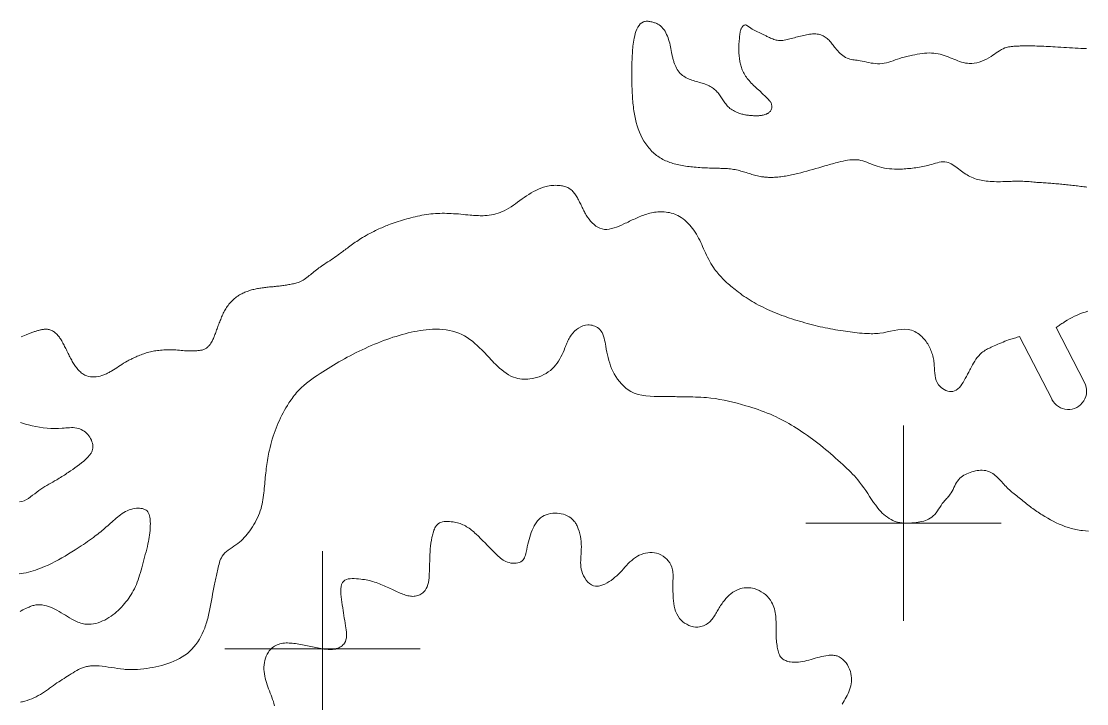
# Model space of a CAD drawing. Header units: millimetres. Extents: x -0.1 to 63, y 0 to 35.
# Drawn here: x 32.81 to 43.72, y 23.33 to 30.31 of the extents above; entities that cross this region are included whole.
import ezdxf

# ---------------------------------------------------------------- set-up
doc = ezdxf.new("R2010")
doc.units = ezdxf.units.MM
doc.header["$MEASUREMENT"] = 0
doc.header["$PDMODE"] = 2
for name, color, linetype, lineweight in [('layout2', 7, 'CONTINUOUS', 0), ('layout3', 7, 'CONTINUOUS', 0), ('layout4', 7, 'CONTINUOUS', 0)]:
    doc.layers.add(name, color=color, linetype=linetype, lineweight=lineweight)

msp = doc.modelspace()

# ---------------------------------------------------------------- linework, layer by layer
at = {"layer": 'layout2', "color": 3, "linetype": 'CONTINUOUS'}
msp.add_lwpolyline([(35.896, 23.889), (35.911, 23.887), (35.926, 23.885), (35.94, 23.884), (35.955, 23.882), (35.97, 23.882), (35.985, 23.882), (35.999, 23.882), (36.014, 23.884), (36.029, 23.887), (36.041, 23.891), (36.053, 23.895), (36.065, 23.9), (36.076, 23.906), (36.087, 23.913), (36.097, 23.92), (36.106, 23.929), (36.114, 23.937), (36.122, 23.947), (36.131, 23.963), (36.137, 23.981), (36.141, 24), (36.142, 24.02), (36.142, 24.04), (36.141, 24.061), (36.139, 24.082), (36.136, 24.103), (36.133, 24.123), (36.128, 24.151), (36.124, 24.178), (36.12, 24.204), (36.116, 24.23), (36.112, 24.257), (36.108, 24.283), (36.104, 24.31), (36.1, 24.338), (36.095, 24.368), (36.091, 24.395), (36.088, 24.422), (36.085, 24.449), (36.084, 24.476), (36.084, 24.502), (36.087, 24.526), (36.092, 24.548), (36.101, 24.567), (36.114, 24.582), (36.127, 24.592), (36.143, 24.599), (36.161, 24.604), (36.18, 24.607), (36.201, 24.608), (36.222, 24.608), (36.244, 24.607), (36.266, 24.605), (36.288, 24.603), (36.307, 24.6), (36.326, 24.598), (36.344, 24.594), (36.362, 24.591), (36.379, 24.587), (36.397, 24.583), (36.413, 24.578), (36.43, 24.573), (36.447, 24.567), (36.463, 24.562), (36.479, 24.555), (36.495, 24.549), (36.511, 24.542), (36.527, 24.535), (36.543, 24.528), (36.559, 24.521), (36.575, 24.513), (36.591, 24.506), (36.605, 24.499), (36.62, 24.492), (36.634, 24.485), (36.648, 24.479), (36.662, 24.472), (36.677, 24.466), (36.691, 24.46), (36.706, 24.454), (36.72, 24.448), (36.733, 24.444), (36.745, 24.44), (36.758, 24.436), (36.77, 24.433), (36.783, 24.43), (36.796, 24.428), (36.809, 24.427), (36.822, 24.426), (36.835, 24.427), (36.847, 24.428), (36.859, 24.431), (36.871, 24.434), (36.883, 24.438), (36.894, 24.443), (36.905, 24.449), (36.915, 24.456), (36.925, 24.463), (36.934, 24.471), (36.948, 24.487), (36.959, 24.506), (36.969, 24.525), (36.976, 24.547), (36.981, 24.569), (36.985, 24.592), (36.987, 24.615), (36.989, 24.639), (36.99, 24.662), (36.991, 24.677), (36.991, 24.692), (36.992, 24.707), (36.992, 24.722), (36.993, 24.736), (36.993, 24.751), (36.993, 24.765), (36.994, 24.78), (36.994, 24.794), (36.995, 24.823), (36.996, 24.852), (36.998, 24.882), (37, 24.911), (37.003, 24.941), (37.006, 24.97), (37.011, 25), (37.017, 25.03), (37.025, 25.061), (37.028, 25.075), (37.033, 25.088), (37.037, 25.102), (37.042, 25.115), (37.048, 25.127), (37.055, 25.139), (37.062, 25.15), (37.071, 25.159), (37.08, 25.168), (37.093, 25.177), (37.108, 25.183), (37.124, 25.188), (37.141, 25.191), (37.159, 25.193), (37.177, 25.193), (37.196, 25.192), (37.215, 25.19), (37.233, 25.188), (37.248, 25.185), (37.263, 25.182), (37.278, 25.178), (37.292, 25.174), (37.306, 25.17), (37.32, 25.165), (37.333, 25.159), (37.346, 25.153), (37.359, 25.147), (37.372, 25.139), (37.385, 25.131), (37.397, 25.123), (37.41, 25.114), (37.422, 25.104), (37.433, 25.095), (37.445, 25.085), (37.457, 25.074), (37.468, 25.064), (37.492, 25.042), (37.515, 25.019), (37.538, 24.996), (37.561, 24.973), (37.583, 24.95), (37.606, 24.927), (37.628, 24.904), (37.651, 24.881), (37.674, 24.858), (37.685, 24.847), (37.696, 24.836), (37.708, 24.826), (37.72, 24.816), (37.733, 24.806), (37.746, 24.798), (37.76, 24.789), (37.774, 24.782), (37.789, 24.776), (37.807, 24.771), (37.825, 24.767), (37.843, 24.765), (37.862, 24.765), (37.88, 24.766), (37.897, 24.769), (37.913, 24.774), (37.928, 24.781), (37.941, 24.79), (37.95, 24.799), (37.957, 24.81), (37.964, 24.822), (37.969, 24.835), (37.974, 24.849), (37.978, 24.863), (37.981, 24.878), (37.985, 24.892), (37.988, 24.907), (37.993, 24.933), (37.999, 24.959), (38.005, 24.984), (38.011, 25.008), (38.018, 25.032), (38.026, 25.056), (38.034, 25.079), (38.043, 25.102), (38.053, 25.125), (38.058, 25.136), (38.064, 25.147), (38.069, 25.158), (38.076, 25.169), (38.082, 25.179), (38.089, 25.189), (38.096, 25.198), (38.104, 25.207), (38.113, 25.216), (38.129, 25.23), (38.147, 25.242), (38.166, 25.253), (38.187, 25.261), (38.208, 25.268), (38.23, 25.273), (38.253, 25.276), (38.276, 25.277), (38.299, 25.277), (38.32, 25.275), (38.341, 25.271), (38.362, 25.266), (38.382, 25.259), (38.402, 25.25), (38.42, 25.24), (38.437, 25.229), (38.453, 25.216), (38.467, 25.201), (38.474, 25.193), (38.481, 25.185), (38.486, 25.176), (38.492, 25.167), (38.497, 25.157), (38.502, 25.148), (38.506, 25.138), (38.511, 25.128), (38.515, 25.118), (38.523, 25.092), (38.53, 25.066), (38.536, 25.04), (38.54, 25.014), (38.543, 24.987), (38.545, 24.96), (38.546, 24.933), (38.545, 24.906), (38.544, 24.879), (38.543, 24.857), (38.541, 24.836), (38.54, 24.814), (38.539, 24.793), (38.538, 24.771), (38.539, 24.749), (38.541, 24.727), (38.544, 24.705), (38.55, 24.683), (38.558, 24.66), (38.568, 24.636), (38.581, 24.614), (38.595, 24.592), (38.612, 24.573), (38.63, 24.557), (38.649, 24.544), (38.669, 24.535), (38.691, 24.53), (38.702, 24.529), (38.712, 24.53), (38.723, 24.531), (38.734, 24.533), (38.744, 24.536), (38.755, 24.539), (38.766, 24.543), (38.776, 24.548), (38.787, 24.552), (38.809, 24.564), (38.831, 24.577), (38.851, 24.59), (38.871, 24.605), (38.889, 24.621), (38.908, 24.637), (38.925, 24.654), (38.943, 24.671), (38.96, 24.689), (38.976, 24.707), (38.992, 24.725), (39.009, 24.743), (39.026, 24.761), (39.043, 24.778), (39.061, 24.794), (39.079, 24.81), (39.099, 24.824), (39.119, 24.837), (39.139, 24.847), (39.16, 24.856), (39.181, 24.864), (39.203, 24.869), (39.225, 24.873), (39.248, 24.875), (39.27, 24.875), (39.293, 24.872), (39.315, 24.867), (39.338, 24.86), (39.36, 24.85), (39.382, 24.837), (39.402, 24.822), (39.42, 24.806), (39.436, 24.788), (39.451, 24.768), (39.462, 24.748), (39.472, 24.726), (39.476, 24.711), (39.479, 24.697), (39.481, 24.682), (39.483, 24.667), (39.484, 24.652), (39.484, 24.636), (39.484, 24.621), (39.484, 24.606), (39.483, 24.59), (39.483, 24.573), (39.483, 24.556), (39.483, 24.539), (39.483, 24.522), (39.483, 24.505), (39.483, 24.488), (39.483, 24.471), (39.484, 24.454), (39.485, 24.437), (39.486, 24.409), (39.489, 24.381), (39.492, 24.353), (39.497, 24.326), (39.503, 24.299), (39.511, 24.273), (39.522, 24.248), (39.535, 24.224), (39.55, 24.201), (39.566, 24.184), (39.584, 24.167), (39.603, 24.153), (39.624, 24.14), (39.646, 24.129), (39.668, 24.121), (39.692, 24.115), (39.715, 24.112), (39.739, 24.112), (39.754, 24.114), (39.768, 24.116), (39.782, 24.12), (39.796, 24.125), (39.809, 24.131), (39.822, 24.138), (39.835, 24.145), (39.847, 24.154), (39.858, 24.163), (39.867, 24.172), (39.876, 24.182), (39.885, 24.193), (39.893, 24.204), (39.9, 24.215), (39.908, 24.226), (39.915, 24.238), (39.922, 24.249), (39.928, 24.261), (39.935, 24.273), (39.942, 24.285), (39.949, 24.296), (39.956, 24.308), (39.964, 24.32), (39.971, 24.331), (39.979, 24.343), (39.987, 24.354), (39.995, 24.365), (40.01, 24.384), (40.025, 24.403), (40.042, 24.421), (40.059, 24.438), (40.077, 24.453), (40.097, 24.468), (40.117, 24.48), (40.138, 24.491), (40.16, 24.5), (40.176, 24.506), (40.193, 24.51), (40.211, 24.512), (40.228, 24.514), (40.246, 24.514), (40.264, 24.514), (40.281, 24.512), (40.299, 24.509), (40.316, 24.505), (40.341, 24.497), (40.364, 24.487), (40.387, 24.474), (40.409, 24.46), (40.429, 24.444), (40.448, 24.427), (40.465, 24.408), (40.48, 24.388), (40.493, 24.366), (40.502, 24.349), (40.51, 24.332), (40.516, 24.315), (40.521, 24.297), (40.526, 24.278), (40.53, 24.26), (40.532, 24.241), (40.535, 24.222), (40.536, 24.203), (40.537, 24.187), (40.538, 24.17), (40.538, 24.154), (40.538, 24.138), (40.538, 24.122), (40.538, 24.105), (40.538, 24.089), (40.538, 24.073), (40.538, 24.057), (40.539, 24.041), (40.539, 24.024), (40.54, 24.008), (40.541, 23.991), (40.543, 23.975), (40.544, 23.958), (40.546, 23.941), (40.549, 23.924), (40.551, 23.907), (40.554, 23.893), (40.556, 23.88), (40.559, 23.867), (40.563, 23.854), (40.567, 23.841), (40.572, 23.829), (40.578, 23.817), (40.585, 23.807), (40.593, 23.797), (40.6, 23.79), (40.609, 23.783), (40.618, 23.777), (40.628, 23.772), (40.638, 23.768), (40.649, 23.764), (40.66, 23.76), (40.671, 23.757), (40.682, 23.755), (40.704, 23.752), (40.726, 23.751), (40.747, 23.751), (40.769, 23.752), (40.79, 23.755), (40.812, 23.758), (40.833, 23.763), (40.854, 23.768), (40.875, 23.774), (40.897, 23.78), (40.918, 23.786), (40.94, 23.793), (40.961, 23.799), (40.983, 23.805), (41.004, 23.81), (41.026, 23.815), (41.048, 23.819), (41.071, 23.822), (41.081, 23.823), (41.092, 23.823), (41.102, 23.824), (41.113, 23.824), (41.123, 23.823), (41.133, 23.822), (41.144, 23.821), (41.154, 23.819), (41.163, 23.816), (41.185, 23.807), (41.205, 23.795), (41.223, 23.781), (41.24, 23.764), (41.256, 23.745), (41.269, 23.724), (41.281, 23.702), (41.291, 23.68), (41.299, 23.656), (41.304, 23.635), (41.308, 23.614), (41.31, 23.593), (41.31, 23.572), (41.309, 23.551), (41.306, 23.53), (41.302, 23.509), (41.297, 23.489), (41.291, 23.469), (41.283, 23.45), (41.275, 23.431), (41.265, 23.413), (41.256, 23.394), (41.246, 23.376), (41.236, 23.358), (41.226, 23.34), (41.216, 23.322)], dxfattribs=at)
at = {"layer": 'layout2', "color": 6, "linetype": 'CONTINUOUS'}
msp.add_lwpolyline([(35.405, 23.305), (35.4, 23.328), (35.394, 23.35), (35.387, 23.372), (35.379, 23.394), (35.371, 23.415), (35.363, 23.437), (35.354, 23.458), (35.346, 23.479), (35.338, 23.5), (35.33, 23.522), (35.323, 23.544), (35.316, 23.565), (35.311, 23.588), (35.306, 23.61), (35.302, 23.633), (35.299, 23.656), (35.298, 23.679), (35.298, 23.702), (35.299, 23.726), (35.302, 23.749), (35.306, 23.771), (35.313, 23.794), (35.321, 23.815), (35.331, 23.836), (35.343, 23.855), (35.352, 23.867), (35.361, 23.878), (35.372, 23.889), (35.383, 23.899), (35.395, 23.908), (35.407, 23.916), (35.42, 23.923), (35.433, 23.93), (35.447, 23.935), (35.462, 23.94), (35.477, 23.944), (35.492, 23.946), (35.508, 23.948), (35.524, 23.949), (35.539, 23.949), (35.555, 23.948), (35.571, 23.947), (35.587, 23.946), (35.604, 23.944), (35.622, 23.942), (35.639, 23.939), (35.656, 23.936), (35.674, 23.933), (35.691, 23.93), (35.708, 23.927), (35.725, 23.923), (35.742, 23.92), (35.759, 23.916), (35.777, 23.913), (35.794, 23.909), (35.811, 23.906), (35.828, 23.903), (35.845, 23.899), (35.862, 23.896), (35.879, 23.893), (35.896, 23.889)], dxfattribs=at)
msp.add_point((35.896, 23.889), dxfattribs=at)
at = {"layer": 'layout3', "color": 3, "linetype": 'CONTINUOUS'}
for p, q in [((43.696, 26.613), (43.405, 27.177)), ((43.363, 26.441), (43.031, 27.084))]:
    msp.add_line(p, q, dxfattribs=at)
for points in [[(32.863, 27.103), (32.872, 27.106), (32.881, 27.109), (32.889, 27.113), (32.898, 27.116), (32.907, 27.119), (32.915, 27.123), (32.924, 27.126), (32.933, 27.129), (32.942, 27.132), (32.95, 27.135), (32.958, 27.138), (32.967, 27.141), (32.975, 27.143), (32.984, 27.146), (32.992, 27.148), (33.001, 27.151), (33.01, 27.153), (33.018, 27.155), (33.026, 27.156), (33.034, 27.157), (33.042, 27.158), (33.05, 27.159), (33.058, 27.159), (33.066, 27.16), (33.074, 27.159), (33.082, 27.159), (33.09, 27.157), (33.099, 27.156), (33.108, 27.153), (33.117, 27.15), (33.126, 27.146), (33.135, 27.142), (33.143, 27.137), (33.151, 27.132), (33.159, 27.127), (33.166, 27.121), (33.175, 27.113), (33.182, 27.105), (33.19, 27.097), (33.197, 27.088), (33.204, 27.079), (33.21, 27.07), (33.216, 27.06), (33.222, 27.051), (33.228, 27.041), (33.234, 27.03), (33.24, 27.018), (33.246, 27.007), (33.253, 26.995), (33.258, 26.984), (33.264, 26.972), (33.27, 26.961), (33.276, 26.949), (33.282, 26.937), (33.288, 26.925), (33.294, 26.913), (33.3, 26.901), (33.306, 26.889), (33.312, 26.877), (33.318, 26.865), (33.324, 26.853), (33.331, 26.842), (33.337, 26.83), (33.343, 26.819), (33.35, 26.808), (33.356, 26.798), (33.363, 26.787), (33.37, 26.777), (33.378, 26.767), (33.386, 26.757), (33.394, 26.747), (33.402, 26.738), (33.41, 26.73), (33.419, 26.723), (33.427, 26.715), (33.436, 26.708), (33.446, 26.702), (33.455, 26.696), (33.465, 26.691), (33.475, 26.686), (33.486, 26.682), (33.504, 26.677), (33.523, 26.673), (33.542, 26.672), (33.562, 26.672), (33.582, 26.673), (33.601, 26.676), (33.621, 26.681), (33.64, 26.686), (33.659, 26.693), (33.668, 26.696), (33.677, 26.7), (33.687, 26.704), (33.696, 26.709), (33.705, 26.713), (33.714, 26.718), (33.722, 26.723), (33.731, 26.727), (33.74, 26.733), (33.758, 26.743), (33.775, 26.754), (33.793, 26.765), (33.81, 26.777), (33.827, 26.788), (33.845, 26.8), (33.862, 26.811), (33.88, 26.822), (33.898, 26.832), (33.906, 26.837), (33.915, 26.842), (33.923, 26.846), (33.932, 26.851), (33.941, 26.855), (33.95, 26.86), (33.959, 26.864), (33.967, 26.868), (33.976, 26.872), (33.989, 26.878), (34.002, 26.884), (34.015, 26.889), (34.028, 26.894), (34.04, 26.899), (34.054, 26.904), (34.067, 26.908), (34.08, 26.913), (34.093, 26.917), (34.107, 26.921), (34.121, 26.924), (34.136, 26.928), (34.15, 26.931), (34.164, 26.934), (34.178, 26.937), (34.193, 26.939), (34.207, 26.941), (34.222, 26.943), (34.239, 26.945), (34.256, 26.947), (34.274, 26.948), (34.291, 26.949), (34.309, 26.95), (34.326, 26.95), (34.344, 26.95), (34.361, 26.95), (34.378, 26.949), (34.396, 26.948), (34.414, 26.947), (34.432, 26.945), (34.45, 26.943), (34.468, 26.942), (34.486, 26.94), (34.504, 26.939), (34.522, 26.938), (34.54, 26.937), (34.549, 26.937), (34.558, 26.937), (34.567, 26.938), (34.575, 26.938), (34.584, 26.938), (34.593, 26.939), (34.602, 26.939), (34.611, 26.94), (34.62, 26.941), (34.629, 26.942), (34.638, 26.943), (34.647, 26.944), (34.655, 26.945), (34.664, 26.947), (34.673, 26.949), (34.681, 26.952), (34.689, 26.955), (34.697, 26.959), (34.704, 26.963), (34.711, 26.967), (34.717, 26.972), (34.723, 26.978), (34.729, 26.983), (34.735, 26.989), (34.741, 26.996), (34.746, 27.002), (34.751, 27.009), (34.756, 27.018), (34.762, 27.027), (34.767, 27.036), (34.772, 27.045), (34.776, 27.055), (34.78, 27.064), (34.784, 27.074), (34.788, 27.084), (34.792, 27.093), (34.796, 27.105), (34.801, 27.117), (34.805, 27.128), (34.809, 27.14), (34.813, 27.152), (34.818, 27.164), (34.822, 27.175), (34.826, 27.187), (34.83, 27.199), (34.835, 27.211), (34.84, 27.224), (34.845, 27.236), (34.85, 27.249), (34.855, 27.261), (34.86, 27.274), (34.865, 27.286), (34.871, 27.298), (34.876, 27.31), (34.882, 27.323), (34.888, 27.335), (34.895, 27.347), (34.901, 27.359), (34.908, 27.37), (34.916, 27.382), (34.923, 27.393), (34.931, 27.404), (34.939, 27.415), (34.948, 27.425), (34.957, 27.435), (34.966, 27.445), (34.976, 27.455), (34.986, 27.464), (34.996, 27.473), (35.007, 27.482), (35.018, 27.49), (35.029, 27.498), (35.039, 27.505), (35.049, 27.511), (35.06, 27.517), (35.071, 27.523), (35.081, 27.528), (35.092, 27.533), (35.103, 27.538), (35.114, 27.543), (35.126, 27.547), (35.137, 27.551), (35.149, 27.555), (35.16, 27.558), (35.172, 27.562), (35.183, 27.565), (35.195, 27.568), (35.207, 27.57), (35.219, 27.573), (35.231, 27.575), (35.243, 27.577), (35.255, 27.579), (35.267, 27.581), (35.28, 27.583), (35.292, 27.585), (35.304, 27.586), (35.316, 27.588), (35.329, 27.589), (35.341, 27.59), (35.354, 27.592), (35.366, 27.593), (35.378, 27.594), (35.391, 27.595), (35.403, 27.597), (35.416, 27.598), (35.428, 27.599), (35.441, 27.6), (35.453, 27.602), (35.466, 27.603), (35.478, 27.605), (35.49, 27.606), (35.503, 27.608), (35.515, 27.61), (35.527, 27.612), (35.54, 27.614), (35.552, 27.616), (35.564, 27.618), (35.576, 27.62), (35.589, 27.623), (35.601, 27.625), (35.613, 27.628), (35.625, 27.631), (35.636, 27.635), (35.648, 27.638), (35.659, 27.643), (35.671, 27.648), (35.684, 27.654), (35.698, 27.662), (35.711, 27.67), (35.724, 27.679), (35.736, 27.689), (35.749, 27.698), (35.761, 27.708), (35.773, 27.718), (35.785, 27.728), (35.798, 27.738), (35.81, 27.748), (35.823, 27.758), (35.836, 27.768), (35.848, 27.777), (35.861, 27.787), (35.874, 27.796), (35.887, 27.805), (35.9, 27.814), (35.918, 27.826), (35.935, 27.838), (35.953, 27.85), (35.971, 27.861), (35.988, 27.873), (36.006, 27.885), (36.024, 27.897), (36.041, 27.909), (36.058, 27.921), (36.07, 27.93), (36.082, 27.938), (36.094, 27.947), (36.106, 27.956), (36.117, 27.964), (36.129, 27.973), (36.14, 27.982), (36.152, 27.991), (36.164, 28), (36.177, 28.01), (36.191, 28.02), (36.205, 28.03), (36.219, 28.04), (36.233, 28.05), (36.247, 28.059), (36.261, 28.069), (36.275, 28.078), (36.289, 28.087), (36.308, 28.099), (36.326, 28.11), (36.345, 28.12), (36.364, 28.131), (36.383, 28.141), (36.403, 28.151), (36.422, 28.161), (36.441, 28.17), (36.461, 28.18), (36.475, 28.186), (36.489, 28.193), (36.503, 28.199), (36.517, 28.205), (36.532, 28.211), (36.546, 28.217), (36.56, 28.223), (36.574, 28.228), (36.589, 28.234), (36.61, 28.241), (36.631, 28.249), (36.652, 28.256), (36.673, 28.263), (36.694, 28.269), (36.716, 28.276), (36.737, 28.282), (36.759, 28.288), (36.78, 28.294), (36.802, 28.3), (36.825, 28.306), (36.847, 28.311), (36.87, 28.317), (36.892, 28.321), (36.915, 28.326), (36.938, 28.33), (36.961, 28.334), (36.984, 28.337), (37.006, 28.34), (37.029, 28.342), (37.052, 28.343), (37.075, 28.345), (37.098, 28.345), (37.121, 28.346), (37.144, 28.346), (37.168, 28.345), (37.191, 28.345), (37.215, 28.344), (37.239, 28.342), (37.264, 28.341), (37.288, 28.339), (37.312, 28.337), (37.336, 28.334), (37.361, 28.332), (37.385, 28.33), (37.409, 28.328), (37.426, 28.326), (37.442, 28.325), (37.459, 28.323), (37.476, 28.322), (37.492, 28.322), (37.509, 28.321), (37.525, 28.321), (37.542, 28.321), (37.559, 28.322), (37.581, 28.323), (37.604, 28.326), (37.627, 28.33), (37.649, 28.334), (37.671, 28.34), (37.693, 28.347), (37.715, 28.354), (37.736, 28.363), (37.756, 28.372), (37.781, 28.384), (37.804, 28.398), (37.827, 28.413), (37.85, 28.428), (37.872, 28.444), (37.894, 28.46), (37.917, 28.476), (37.939, 28.493), (37.961, 28.509), (37.985, 28.525), (38.008, 28.54), (38.032, 28.554), (38.057, 28.568), (38.081, 28.581), (38.107, 28.592), (38.132, 28.603), (38.158, 28.612), (38.185, 28.619), (38.201, 28.623), (38.217, 28.626), (38.233, 28.629), (38.249, 28.631), (38.265, 28.632), (38.281, 28.633), (38.297, 28.632), (38.314, 28.632), (38.33, 28.63), (38.342, 28.628), (38.353, 28.626), (38.364, 28.624), (38.375, 28.621), (38.386, 28.618), (38.396, 28.614), (38.407, 28.609), (38.417, 28.604), (38.426, 28.598), (38.435, 28.592), (38.443, 28.585), (38.451, 28.578), (38.459, 28.57), (38.466, 28.561), (38.473, 28.553), (38.48, 28.544), (38.486, 28.535), (38.492, 28.525), (38.499, 28.515), (38.505, 28.504), (38.511, 28.494), (38.517, 28.483), (38.523, 28.472), (38.528, 28.461), (38.534, 28.45), (38.539, 28.44), (38.544, 28.429), (38.55, 28.417), (38.555, 28.406), (38.56, 28.395), (38.566, 28.384), (38.571, 28.372), (38.577, 28.361), (38.583, 28.35), (38.59, 28.339), (38.596, 28.328), (38.61, 28.307), (38.625, 28.286), (38.641, 28.266), (38.658, 28.248), (38.676, 28.231), (38.695, 28.216), (38.715, 28.203), (38.736, 28.193), (38.758, 28.186), (38.782, 28.182), (38.806, 28.182), (38.831, 28.184), (38.856, 28.189), (38.882, 28.196), (38.907, 28.205), (38.932, 28.215), (38.957, 28.226), (38.981, 28.237), (38.996, 28.244), (39.01, 28.25), (39.024, 28.257), (39.039, 28.264), (39.053, 28.271), (39.067, 28.278), (39.081, 28.284), (39.095, 28.291), (39.109, 28.297), (39.124, 28.304), (39.139, 28.31), (39.154, 28.316), (39.17, 28.322), (39.185, 28.328), (39.2, 28.333), (39.216, 28.338), (39.232, 28.343), (39.248, 28.347), (39.264, 28.351), (39.28, 28.354), (39.296, 28.357), (39.313, 28.359), (39.329, 28.361), (39.345, 28.362), (39.362, 28.362), (39.378, 28.362), (39.395, 28.361), (39.413, 28.359), (39.431, 28.356), (39.449, 28.353), (39.466, 28.348), (39.484, 28.343), (39.501, 28.337), (39.517, 28.33), (39.534, 28.322), (39.55, 28.314), (39.569, 28.302), (39.588, 28.289), (39.606, 28.275), (39.623, 28.259), (39.64, 28.243), (39.656, 28.226), (39.671, 28.209), (39.685, 28.191), (39.698, 28.172), (39.711, 28.152), (39.724, 28.132), (39.735, 28.112), (39.746, 28.091), (39.757, 28.07), (39.767, 28.049), (39.778, 28.027), (39.787, 28.006), (39.797, 27.984), (39.807, 27.962), (39.817, 27.94), (39.828, 27.917), (39.838, 27.896), (39.849, 27.874), (39.86, 27.852), (39.872, 27.831), (39.885, 27.811), (39.898, 27.79), (39.909, 27.775), (39.919, 27.761), (39.931, 27.747), (39.942, 27.732), (39.954, 27.719), (39.967, 27.705), (39.979, 27.692), (39.992, 27.679), (40.005, 27.666), (40.019, 27.652), (40.033, 27.639), (40.047, 27.626), (40.061, 27.614), (40.076, 27.601), (40.091, 27.589), (40.106, 27.577), (40.121, 27.565), (40.136, 27.553), (40.155, 27.538), (40.174, 27.524), (40.193, 27.51), (40.213, 27.496), (40.233, 27.483), (40.253, 27.47), (40.273, 27.457), (40.293, 27.444), (40.314, 27.432), (40.336, 27.419), (40.359, 27.407), (40.382, 27.395), (40.405, 27.384), (40.429, 27.372), (40.452, 27.362), (40.476, 27.351), (40.5, 27.341), (40.523, 27.331), (40.549, 27.321), (40.574, 27.311), (40.599, 27.301), (40.625, 27.292), (40.65, 27.283), (40.676, 27.274), (40.701, 27.265), (40.727, 27.257), (40.753, 27.249), (40.779, 27.241), (40.805, 27.234), (40.832, 27.226), (40.858, 27.219), (40.884, 27.212), (40.911, 27.205), (40.937, 27.199), (40.964, 27.192), (40.991, 27.186), (41.016, 27.181), (41.042, 27.175), (41.068, 27.17), (41.094, 27.165), (41.12, 27.16), (41.146, 27.155), (41.172, 27.151), (41.198, 27.147), (41.224, 27.143), (41.248, 27.139), (41.272, 27.136), (41.297, 27.132), (41.321, 27.129), (41.345, 27.126), (41.369, 27.124), (41.394, 27.121), (41.418, 27.119), (41.442, 27.117), (41.46, 27.116), (41.477, 27.115), (41.495, 27.115), (41.512, 27.114), (41.53, 27.114), (41.547, 27.115), (41.565, 27.115), (41.583, 27.117), (41.6, 27.119), (41.637, 27.124), (41.674, 27.132), (41.711, 27.14), (41.748, 27.147), (41.784, 27.154), (41.82, 27.158), (41.856, 27.16), (41.891, 27.157), (41.925, 27.149), (41.941, 27.143), (41.957, 27.136), (41.972, 27.128), (41.987, 27.119), (42.002, 27.108), (42.016, 27.097), (42.029, 27.085), (42.042, 27.072), (42.054, 27.059), (42.064, 27.047), (42.073, 27.035), (42.082, 27.022), (42.09, 27.009), (42.097, 26.996), (42.105, 26.983), (42.111, 26.969), (42.118, 26.955), (42.124, 26.942), (42.129, 26.928), (42.134, 26.914), (42.138, 26.9), (42.142, 26.886), (42.146, 26.872), (42.149, 26.858), (42.152, 26.843), (42.154, 26.828), (42.156, 26.814), (42.158, 26.788), (42.16, 26.762), (42.161, 26.736), (42.163, 26.71), (42.166, 26.685), (42.17, 26.66), (42.177, 26.636), (42.187, 26.614), (42.201, 26.592), (42.213, 26.578), (42.227, 26.564), (42.243, 26.552), (42.259, 26.542), (42.277, 26.533), (42.295, 26.527), (42.313, 26.523), (42.33, 26.522), (42.348, 26.523), (42.366, 26.528), (42.383, 26.537), (42.399, 26.549), (42.414, 26.563), (42.428, 26.58), (42.441, 26.597), (42.453, 26.616), (42.464, 26.635), (42.475, 26.654), (42.481, 26.666), (42.487, 26.677), (42.493, 26.688), (42.499, 26.699), (42.505, 26.71), (42.51, 26.721), (42.516, 26.732), (42.521, 26.743), (42.527, 26.754), (42.537, 26.774), (42.548, 26.794), (42.56, 26.814), (42.572, 26.834), (42.584, 26.853), (42.598, 26.871), (42.613, 26.889), (42.628, 26.905), (42.645, 26.92), (42.656, 26.929), (42.667, 26.936), (42.679, 26.944), (42.691, 26.951), (42.703, 26.958), (42.715, 26.964), (42.728, 26.97), (42.74, 26.976), (42.753, 26.982), (42.771, 26.99), (42.789, 26.998), (42.807, 27.006), (42.825, 27.014), (42.844, 27.022), (42.862, 27.029), (42.88, 27.036), (42.899, 27.043), (42.917, 27.05), (42.93, 27.054), (42.942, 27.058), (42.955, 27.062), (42.967, 27.066), (42.98, 27.07), (42.993, 27.073), (43.005, 27.077), (43.018, 27.081), (43.031, 27.084)], [(43.405, 27.177), (43.415, 27.184), (43.424, 27.191), (43.434, 27.197), (43.443, 27.204), (43.453, 27.21), (43.462, 27.217), (43.472, 27.223), (43.482, 27.229), (43.491, 27.236), (43.516, 27.251), (43.541, 27.265), (43.567, 27.279), (43.593, 27.292), (43.619, 27.304), (43.646, 27.316), (43.673, 27.326), (43.7, 27.335), (43.728, 27.343)], [(43.737, 25.094), (43.706, 25.096), (43.674, 25.099), (43.657, 25.101), (43.641, 25.103), (43.624, 25.106), (43.607, 25.11), (43.591, 25.113), (43.575, 25.117), (43.558, 25.122), (43.542, 25.126), (43.526, 25.131), (43.495, 25.142), (43.465, 25.154), (43.435, 25.166), (43.405, 25.18), (43.375, 25.194), (43.346, 25.209), (43.318, 25.225), (43.289, 25.242), (43.262, 25.259), (43.248, 25.268), (43.234, 25.277), (43.221, 25.286), (43.207, 25.295), (43.194, 25.305), (43.181, 25.314), (43.167, 25.324), (43.154, 25.333), (43.141, 25.343), (43.128, 25.353), (43.116, 25.363), (43.103, 25.373), (43.09, 25.383), (43.077, 25.394), (43.065, 25.404), (43.052, 25.414), (43.039, 25.424), (43.026, 25.434), (43.013, 25.444), (43.001, 25.454), (42.988, 25.464), (42.975, 25.474), (42.962, 25.484), (42.95, 25.494), (42.938, 25.505), (42.926, 25.515), (42.914, 25.526), (42.903, 25.538), (42.892, 25.549), (42.881, 25.561), (42.871, 25.573), (42.86, 25.585), (42.85, 25.597), (42.839, 25.609), (42.828, 25.62), (42.816, 25.632), (42.805, 25.643), (42.793, 25.654), (42.781, 25.664), (42.769, 25.673), (42.756, 25.682), (42.743, 25.69), (42.729, 25.697), (42.715, 25.703), (42.701, 25.708), (42.684, 25.713), (42.667, 25.715), (42.649, 25.717), (42.632, 25.717), (42.614, 25.715), (42.596, 25.713), (42.578, 25.71), (42.56, 25.705), (42.542, 25.7), (42.525, 25.695), (42.508, 25.688), (42.492, 25.681), (42.476, 25.674), (42.46, 25.665), (42.446, 25.655), (42.432, 25.645), (42.419, 25.634), (42.408, 25.621), (42.396, 25.606), (42.386, 25.59), (42.376, 25.574), (42.367, 25.556), (42.358, 25.539), (42.35, 25.521), (42.341, 25.504), (42.331, 25.487), (42.321, 25.471), (42.314, 25.462), (42.307, 25.453), (42.299, 25.444), (42.292, 25.436), (42.284, 25.427), (42.277, 25.419), (42.269, 25.41), (42.261, 25.402), (42.254, 25.393), (42.24, 25.375), (42.227, 25.356), (42.214, 25.337), (42.202, 25.318), (42.189, 25.3), (42.176, 25.282), (42.162, 25.265), (42.147, 25.249), (42.131, 25.235), (42.116, 25.225), (42.1, 25.217), (42.084, 25.209), (42.067, 25.202), (42.049, 25.197), (42.03, 25.192), (42.011, 25.188), (41.992, 25.185), (41.973, 25.182), (41.959, 25.18), (41.944, 25.178), (41.929, 25.177), (41.914, 25.176), (41.9, 25.175), (41.885, 25.175), (41.871, 25.175), (41.857, 25.175), (41.842, 25.176)]]:
    msp.add_lwpolyline(points, dxfattribs=at)
at = {"layer": 'layout3', "color": 5, "linetype": 'CONTINUOUS'}
for points in [[(41.842, 25.176), (41.83, 25.177), (41.817, 25.179), (41.805, 25.181), (41.793, 25.183), (41.781, 25.186), (41.769, 25.189), (41.757, 25.193), (41.746, 25.197), (41.735, 25.202), (41.715, 25.211), (41.696, 25.222), (41.678, 25.235), (41.66, 25.249), (41.643, 25.263), (41.626, 25.279), (41.611, 25.295), (41.595, 25.312), (41.581, 25.33), (41.558, 25.359), (41.536, 25.388), (41.516, 25.418), (41.495, 25.448), (41.476, 25.478), (41.456, 25.508), (41.435, 25.538), (41.414, 25.567), (41.393, 25.596), (41.376, 25.617), (41.358, 25.638), (41.34, 25.658), (41.321, 25.678), (41.302, 25.698), (41.282, 25.717), (41.262, 25.736), (41.242, 25.755), (41.222, 25.774), (41.197, 25.797), (41.172, 25.82), (41.147, 25.842), (41.122, 25.865), (41.096, 25.887), (41.071, 25.909), (41.045, 25.93), (41.019, 25.951), (40.993, 25.973), (40.966, 25.993), (40.94, 26.014), (40.913, 26.034), (40.886, 26.053), (40.859, 26.073), (40.831, 26.092), (40.803, 26.111), (40.775, 26.129), (40.747, 26.147), (40.722, 26.163), (40.696, 26.179), (40.67, 26.194), (40.644, 26.208), (40.618, 26.223), (40.591, 26.237), (40.564, 26.25), (40.538, 26.263), (40.51, 26.276), (40.48, 26.289), (40.449, 26.302), (40.418, 26.314), (40.387, 26.325), (40.356, 26.337), (40.324, 26.347), (40.292, 26.358), (40.261, 26.368), (40.229, 26.377), (40.185, 26.39), (40.141, 26.402), (40.096, 26.414), (40.052, 26.424), (40.007, 26.434), (39.962, 26.442), (39.917, 26.45), (39.872, 26.456), (39.827, 26.46), (39.799, 26.462), (39.77, 26.464), (39.742, 26.465), (39.714, 26.466), (39.686, 26.467), (39.657, 26.467), (39.629, 26.467), (39.601, 26.468), (39.573, 26.468), (39.556, 26.468), (39.539, 26.469), (39.523, 26.469), (39.506, 26.47), (39.489, 26.47), (39.472, 26.47), (39.455, 26.471), (39.438, 26.471), (39.421, 26.471), (39.378, 26.471), (39.335, 26.471), (39.292, 26.472), (39.25, 26.474), (39.207, 26.478), (39.166, 26.484), (39.126, 26.493), (39.088, 26.506), (39.051, 26.524), (39.025, 26.54), (39.001, 26.558), (38.978, 26.579), (38.956, 26.601), (38.935, 26.625), (38.916, 26.65), (38.899, 26.677), (38.883, 26.704), (38.869, 26.732), (38.856, 26.759), (38.845, 26.786), (38.836, 26.813), (38.827, 26.841), (38.819, 26.869), (38.812, 26.897), (38.806, 26.926), (38.801, 26.956), (38.795, 26.986), (38.792, 27.007), (38.788, 27.028), (38.784, 27.049), (38.779, 27.069), (38.774, 27.089), (38.766, 27.108), (38.758, 27.126), (38.747, 27.142), (38.734, 27.157), (38.724, 27.167), (38.712, 27.176), (38.699, 27.183), (38.685, 27.19), (38.671, 27.195), (38.657, 27.2), (38.642, 27.203), (38.627, 27.204), (38.612, 27.205), (38.587, 27.202), (38.562, 27.195), (38.539, 27.185), (38.517, 27.172), (38.496, 27.156), (38.476, 27.139), (38.458, 27.119), (38.442, 27.099), (38.428, 27.077), (38.421, 27.066), (38.414, 27.054), (38.409, 27.042), (38.403, 27.03), (38.398, 27.018), (38.393, 27.006), (38.388, 26.994), (38.383, 26.982), (38.378, 26.97), (38.369, 26.946), (38.359, 26.923), (38.348, 26.9), (38.337, 26.878), (38.325, 26.856), (38.312, 26.834), (38.298, 26.813), (38.283, 26.793), (38.267, 26.774), (38.249, 26.756), (38.229, 26.739), (38.208, 26.723), (38.185, 26.708), (38.162, 26.695), (38.138, 26.684), (38.113, 26.674), (38.087, 26.665), (38.061, 26.658), (38.041, 26.654), (38.02, 26.651), (37.999, 26.649), (37.978, 26.648), (37.957, 26.648), (37.936, 26.649), (37.916, 26.652), (37.896, 26.656), (37.876, 26.661), (37.85, 26.67), (37.825, 26.681), (37.8, 26.694), (37.777, 26.709), (37.754, 26.726), (37.731, 26.743), (37.71, 26.762), (37.689, 26.781), (37.669, 26.801), (37.652, 26.817), (37.637, 26.833), (37.621, 26.85), (37.606, 26.866), (37.591, 26.882), (37.575, 26.899), (37.56, 26.915), (37.544, 26.931), (37.528, 26.948), (37.505, 26.97), (37.481, 26.993), (37.457, 27.015), (37.432, 27.036), (37.406, 27.055), (37.379, 27.074), (37.351, 27.091), (37.323, 27.106), (37.293, 27.119), (37.262, 27.131), (37.229, 27.141), (37.196, 27.148), (37.162, 27.154), (37.127, 27.157), (37.093, 27.159), (37.058, 27.16), (37.023, 27.159), (36.989, 27.157), (36.958, 27.155), (36.927, 27.151), (36.896, 27.147), (36.865, 27.141), (36.835, 27.136), (36.804, 27.129), (36.774, 27.122), (36.744, 27.114), (36.714, 27.106), (36.682, 27.097), (36.65, 27.087), (36.618, 27.077), (36.586, 27.066), (36.554, 27.055), (36.522, 27.043), (36.49, 27.031), (36.459, 27.018), (36.428, 27.006), (36.396, 26.992), (36.365, 26.979), (36.333, 26.964), (36.302, 26.95), (36.271, 26.935), (36.24, 26.92), (36.21, 26.905), (36.18, 26.889), (36.149, 26.873), (36.121, 26.857), (36.093, 26.841), (36.065, 26.825), (36.038, 26.809), (36.01, 26.793), (35.983, 26.776), (35.955, 26.759), (35.928, 26.742), (35.901, 26.725), (35.872, 26.706), (35.843, 26.687), (35.815, 26.668), (35.787, 26.649), (35.759, 26.628), (35.733, 26.607), (35.707, 26.585), (35.682, 26.562), (35.658, 26.538), (35.645, 26.525), (35.632, 26.511), (35.62, 26.496), (35.608, 26.482), (35.597, 26.467), (35.586, 26.452), (35.575, 26.436), (35.564, 26.421), (35.554, 26.405), (35.538, 26.38), (35.523, 26.356), (35.509, 26.331), (35.495, 26.305), (35.481, 26.279), (35.468, 26.254), (35.456, 26.227), (35.444, 26.201), (35.433, 26.174), (35.422, 26.147), (35.411, 26.119), (35.401, 26.092), (35.392, 26.064), (35.383, 26.035), (35.375, 26.007), (35.367, 25.979), (35.36, 25.95), (35.353, 25.921), (35.349, 25.901), (35.345, 25.88), (35.341, 25.86), (35.337, 25.839), (35.334, 25.818), (35.331, 25.797), (35.328, 25.777), (35.325, 25.756), (35.322, 25.735), (35.32, 25.712), (35.317, 25.689), (35.315, 25.667), (35.312, 25.644), (35.31, 25.621), (35.308, 25.599), (35.306, 25.576), (35.304, 25.553), (35.301, 25.53), (35.299, 25.507), (35.297, 25.484), (35.294, 25.461), (35.291, 25.438), (35.287, 25.415), (35.283, 25.393), (35.279, 25.37), (35.274, 25.348), (35.268, 25.326), (35.26, 25.301), (35.251, 25.276), (35.241, 25.252), (35.231, 25.229), (35.219, 25.205), (35.207, 25.182), (35.194, 25.16), (35.18, 25.137), (35.166, 25.116), (35.153, 25.097), (35.14, 25.079), (35.126, 25.061), (35.112, 25.044), (35.097, 25.028), (35.081, 25.011), (35.065, 24.996), (35.048, 24.981), (35.03, 24.967), (35.011, 24.953), (34.991, 24.939), (34.971, 24.926), (34.952, 24.913), (34.933, 24.899), (34.915, 24.885), (34.898, 24.87), (34.883, 24.854), (34.87, 24.836), (34.862, 24.822), (34.854, 24.807), (34.848, 24.791), (34.843, 24.774), (34.838, 24.757), (34.834, 24.74), (34.831, 24.722), (34.827, 24.705), (34.823, 24.687), (34.82, 24.672), (34.817, 24.656), (34.813, 24.641), (34.81, 24.626), (34.806, 24.611), (34.803, 24.596), (34.799, 24.581), (34.796, 24.566), (34.792, 24.551), (34.786, 24.518), (34.779, 24.484), (34.773, 24.45), (34.767, 24.417), (34.761, 24.383), (34.755, 24.349), (34.748, 24.316), (34.742, 24.282), (34.734, 24.249), (34.731, 24.232), (34.727, 24.216), (34.722, 24.199), (34.718, 24.183), (34.713, 24.166), (34.708, 24.15), (34.703, 24.134), (34.697, 24.118), (34.692, 24.102), (34.68, 24.072), (34.667, 24.043), (34.652, 24.015), (34.637, 23.987), (34.62, 23.96), (34.602, 23.934), (34.582, 23.909), (34.561, 23.886), (34.538, 23.864), (34.514, 23.843), (34.488, 23.824), (34.461, 23.807), (34.433, 23.791), (34.405, 23.776), (34.375, 23.763), (34.345, 23.75), (34.314, 23.739), (34.283, 23.729), (34.253, 23.72), (34.222, 23.712), (34.191, 23.705), (34.161, 23.698), (34.13, 23.693), (34.099, 23.688), (34.067, 23.684), (34.036, 23.681), (34.005, 23.679), (33.989, 23.678), (33.973, 23.678), (33.958, 23.677), (33.942, 23.677), (33.926, 23.677), (33.91, 23.678), (33.895, 23.678), (33.879, 23.679), (33.863, 23.681), (33.831, 23.684), (33.8, 23.688), (33.768, 23.693), (33.737, 23.698), (33.705, 23.703), (33.673, 23.707), (33.642, 23.711), (33.61, 23.714), (33.578, 23.715), (33.567, 23.715), (33.556, 23.715), (33.546, 23.715), (33.535, 23.715), (33.524, 23.714), (33.514, 23.713), (33.503, 23.711), (33.493, 23.709), (33.483, 23.707), (33.462, 23.702), (33.441, 23.695), (33.421, 23.687), (33.401, 23.677), (33.382, 23.667), (33.363, 23.656), (33.344, 23.645), (33.325, 23.633), (33.306, 23.621), (33.288, 23.61), (33.27, 23.598), (33.252, 23.587), (33.234, 23.575), (33.216, 23.563), (33.198, 23.552), (33.18, 23.54), (33.163, 23.528), (33.145, 23.515), (33.135, 23.508), (33.124, 23.5), (33.114, 23.493), (33.104, 23.485), (33.094, 23.478), (33.083, 23.47), (33.073, 23.463), (33.062, 23.455), (33.052, 23.448), (33.031, 23.435), (33.01, 23.422), (32.988, 23.41), (32.966, 23.399), (32.944, 23.388), (32.921, 23.378), (32.898, 23.369), (32.875, 23.361), (32.851, 23.354), (32.84, 23.351), (32.828, 23.348), (32.817, 23.346), (32.805, 23.343)], [(32.813, 27.083), (32.829, 27.089), (32.846, 27.095), (32.863, 27.103)], [(32.797, 25.392), (32.821, 25.396), (32.844, 25.404), (32.867, 25.416), (32.889, 25.429), (32.91, 25.444), (32.931, 25.46), (32.952, 25.477), (32.973, 25.494), (32.994, 25.51), (33.014, 25.524), (33.034, 25.537), (33.054, 25.55), (33.075, 25.561), (33.095, 25.573), (33.116, 25.584), (33.136, 25.596), (33.156, 25.607), (33.177, 25.619), (33.19, 25.627), (33.203, 25.635), (33.217, 25.643), (33.23, 25.651), (33.243, 25.66), (33.256, 25.668), (33.269, 25.677), (33.282, 25.686), (33.295, 25.694), (33.318, 25.71), (33.341, 25.726), (33.364, 25.742), (33.387, 25.759), (33.409, 25.775), (33.431, 25.793), (33.453, 25.811), (33.474, 25.83), (33.494, 25.85), (33.501, 25.857), (33.507, 25.863), (33.513, 25.87), (33.519, 25.877), (33.524, 25.884), (33.529, 25.891), (33.534, 25.899), (33.538, 25.906), (33.541, 25.914), (33.545, 25.929), (33.547, 25.944), (33.548, 25.96), (33.546, 25.977), (33.543, 25.993), (33.538, 26.009), (33.532, 26.025), (33.524, 26.04), (33.515, 26.055), (33.506, 26.069), (33.495, 26.082), (33.483, 26.095), (33.471, 26.106), (33.458, 26.116), (33.444, 26.125), (33.429, 26.133), (33.415, 26.139), (33.4, 26.144), (33.382, 26.149), (33.364, 26.151), (33.346, 26.153), (33.328, 26.153), (33.309, 26.152), (33.291, 26.151), (33.272, 26.15), (33.253, 26.148), (33.234, 26.147), (33.195, 26.145), (33.156, 26.144), (33.117, 26.145), (33.078, 26.147), (33.039, 26.151), (33.001, 26.156), (32.963, 26.163), (32.926, 26.171), (32.888, 26.18), (32.868, 26.185), (32.847, 26.191), (32.826, 26.198), (32.806, 26.204)], [(32.802, 24.27), (32.815, 24.279), (32.83, 24.287), (32.845, 24.294), (32.86, 24.301), (32.875, 24.308), (32.885, 24.313), (32.895, 24.317), (32.905, 24.321), (32.914, 24.325), (32.924, 24.328), (32.934, 24.331), (32.944, 24.334), (32.954, 24.336), (32.964, 24.338), (32.985, 24.34), (33.007, 24.34), (33.029, 24.338), (33.051, 24.334), (33.072, 24.329), (33.094, 24.322), (33.115, 24.314), (33.136, 24.305), (33.157, 24.296), (33.18, 24.284), (33.202, 24.271), (33.224, 24.258), (33.245, 24.245), (33.266, 24.232), (33.288, 24.219), (33.309, 24.206), (33.331, 24.193), (33.353, 24.182), (33.367, 24.175), (33.38, 24.169), (33.394, 24.163), (33.408, 24.158), (33.423, 24.153), (33.437, 24.149), (33.451, 24.145), (33.466, 24.143), (33.481, 24.141), (33.505, 24.14), (33.529, 24.141), (33.553, 24.144), (33.577, 24.149), (33.601, 24.156), (33.624, 24.164), (33.647, 24.174), (33.67, 24.184), (33.691, 24.196), (33.712, 24.209), (33.733, 24.222), (33.752, 24.236), (33.771, 24.251), (33.789, 24.267), (33.807, 24.283), (33.824, 24.3), (33.841, 24.317), (33.857, 24.335), (33.872, 24.352), (33.886, 24.37), (33.9, 24.387), (33.914, 24.406), (33.927, 24.425), (33.939, 24.444), (33.95, 24.463), (33.961, 24.483), (33.972, 24.503), (33.982, 24.526), (33.992, 24.549), (34.001, 24.572), (34.01, 24.596), (34.018, 24.62), (34.025, 24.644), (34.033, 24.669), (34.04, 24.693), (34.047, 24.718), (34.054, 24.745), (34.062, 24.773), (34.07, 24.8), (34.077, 24.828), (34.084, 24.855), (34.091, 24.882), (34.098, 24.91), (34.105, 24.937), (34.111, 24.964), (34.115, 24.986), (34.12, 25.008), (34.124, 25.031), (34.127, 25.054), (34.13, 25.076), (34.133, 25.1), (34.134, 25.124), (34.135, 25.148), (34.136, 25.173), (34.135, 25.189), (34.135, 25.205), (34.133, 25.221), (34.131, 25.236), (34.128, 25.251), (34.124, 25.265), (34.118, 25.278), (34.111, 25.29), (34.102, 25.3), (34.092, 25.308), (34.08, 25.315), (34.068, 25.32), (34.054, 25.324), (34.039, 25.326), (34.024, 25.328), (34.008, 25.328), (33.993, 25.327), (33.977, 25.325), (33.957, 25.322), (33.937, 25.316), (33.918, 25.31), (33.899, 25.302), (33.881, 25.293), (33.864, 25.283), (33.847, 25.273), (33.831, 25.261), (33.815, 25.249), (33.8, 25.238), (33.785, 25.225), (33.771, 25.213), (33.756, 25.2), (33.742, 25.187), (33.727, 25.175), (33.713, 25.162), (33.699, 25.149), (33.684, 25.136), (33.67, 25.124), (33.656, 25.111), (33.641, 25.099), (33.627, 25.087), (33.612, 25.076), (33.597, 25.064), (33.582, 25.053), (33.567, 25.041), (33.552, 25.03), (33.532, 25.015), (33.512, 25), (33.491, 24.986), (33.471, 24.971), (33.45, 24.957), (33.429, 24.943), (33.408, 24.929), (33.387, 24.915), (33.366, 24.902), (33.332, 24.881), (33.298, 24.86), (33.264, 24.839), (33.23, 24.82), (33.195, 24.8), (33.16, 24.782), (33.125, 24.764), (33.089, 24.747), (33.053, 24.73), (33.03, 24.721), (33.006, 24.711), (32.983, 24.703), (32.959, 24.694), (32.935, 24.687), (32.911, 24.68), (32.887, 24.674), (32.863, 24.668), (32.838, 24.664), (32.816, 24.661), (32.794, 24.658)]]:
    msp.add_lwpolyline(points, dxfattribs=at)
at = {"layer": 'layout3', "color": 3, "linetype": 'CONTINUOUS'}
msp.add_arc((43.529, 26.527), 0.188, 207.2812, 387.2812, dxfattribs=at)
at = {"layer": 'layout3', "color": 5, "linetype": 'CONTINUOUS'}
msp.add_point((41.842, 25.176), dxfattribs=at)
at = {"layer": 'layout4', "color": 6, "linetype": 'CONTINUOUS'}
msp.add_lwpolyline([(43.717, 30.031), (43.711, 30.032), (43.705, 30.032), (43.698, 30.032), (43.692, 30.032), (43.685, 30.033), (43.679, 30.033), (43.672, 30.033), (43.666, 30.034), (43.659, 30.034), (43.63, 30.035), (43.6, 30.037), (43.571, 30.039), (43.541, 30.04), (43.511, 30.042), (43.482, 30.044), (43.452, 30.046), (43.423, 30.047), (43.393, 30.049), (43.37, 30.05), (43.347, 30.052), (43.324, 30.053), (43.301, 30.054), (43.278, 30.055), (43.254, 30.056), (43.231, 30.057), (43.208, 30.058), (43.185, 30.059), (43.173, 30.059), (43.162, 30.06), (43.15, 30.06), (43.138, 30.06), (43.126, 30.06), (43.115, 30.06), (43.103, 30.06), (43.091, 30.06), (43.08, 30.06), (43.069, 30.06), (43.058, 30.059), (43.047, 30.059), (43.036, 30.059), (43.026, 30.058), (43.015, 30.058), (43.004, 30.057), (42.993, 30.056), (42.982, 30.056), (42.973, 30.055), (42.963, 30.054), (42.954, 30.054), (42.944, 30.053), (42.935, 30.051), (42.925, 30.05), (42.916, 30.048), (42.907, 30.046), (42.898, 30.044), (42.879, 30.038), (42.861, 30.03), (42.844, 30.021), (42.826, 30.01), (42.809, 29.999), (42.792, 29.988), (42.775, 29.976), (42.758, 29.964), (42.741, 29.952), (42.717, 29.938), (42.693, 29.924), (42.669, 29.912), (42.644, 29.902), (42.618, 29.893), (42.593, 29.886), (42.567, 29.881), (42.541, 29.879), (42.515, 29.879), (42.496, 29.881), (42.476, 29.884), (42.456, 29.888), (42.437, 29.894), (42.417, 29.9), (42.398, 29.907), (42.379, 29.915), (42.359, 29.922), (42.34, 29.93), (42.319, 29.938), (42.299, 29.946), (42.278, 29.954), (42.258, 29.961), (42.237, 29.967), (42.217, 29.973), (42.196, 29.978), (42.175, 29.981), (42.154, 29.984), (42.13, 29.986), (42.106, 29.987), (42.082, 29.986), (42.057, 29.984), (42.033, 29.981), (42.009, 29.978), (41.984, 29.974), (41.96, 29.969), (41.936, 29.964), (41.921, 29.961), (41.907, 29.958), (41.892, 29.955), (41.877, 29.951), (41.862, 29.948), (41.848, 29.944), (41.833, 29.94), (41.819, 29.936), (41.804, 29.931), (41.781, 29.924), (41.759, 29.916), (41.736, 29.908), (41.713, 29.9), (41.691, 29.893), (41.668, 29.887), (41.645, 29.882), (41.623, 29.878), (41.6, 29.876), (41.578, 29.876), (41.556, 29.878), (41.533, 29.881), (41.511, 29.884), (41.489, 29.889), (41.466, 29.894), (41.444, 29.898), (41.421, 29.903), (41.398, 29.907), (41.383, 29.909), (41.368, 29.912), (41.353, 29.914), (41.338, 29.916), (41.323, 29.918), (41.308, 29.921), (41.294, 29.925), (41.279, 29.929), (41.266, 29.934), (41.25, 29.942), (41.235, 29.95), (41.221, 29.96), (41.207, 29.971), (41.194, 29.983), (41.181, 29.995), (41.169, 30.008), (41.157, 30.022), (41.146, 30.036), (41.138, 30.046), (41.13, 30.057), (41.122, 30.067), (41.114, 30.078), (41.106, 30.088), (41.098, 30.098), (41.09, 30.108), (41.081, 30.117), (41.072, 30.126), (41.062, 30.135), (41.052, 30.142), (41.042, 30.149), (41.032, 30.156), (41.021, 30.162), (41.009, 30.167), (40.998, 30.172), (40.986, 30.176), (40.974, 30.179), (40.959, 30.181), (40.944, 30.183), (40.929, 30.183), (40.913, 30.182), (40.898, 30.18), (40.882, 30.178), (40.867, 30.176), (40.851, 30.173), (40.836, 30.169), (40.82, 30.166), (40.804, 30.162), (40.789, 30.159), (40.773, 30.155), (40.758, 30.151), (40.742, 30.147), (40.727, 30.143), (40.711, 30.139), (40.696, 30.135), (40.681, 30.131), (40.666, 30.128), (40.651, 30.124), (40.637, 30.121), (40.622, 30.118), (40.607, 30.116), (40.592, 30.115), (40.577, 30.114), (40.563, 30.115), (40.551, 30.117), (40.539, 30.119), (40.528, 30.122), (40.516, 30.126), (40.505, 30.13), (40.494, 30.134), (40.482, 30.139), (40.471, 30.144), (40.46, 30.149), (40.453, 30.153), (40.445, 30.157), (40.437, 30.161), (40.43, 30.164), (40.422, 30.168), (40.415, 30.172), (40.407, 30.175), (40.4, 30.179), (40.392, 30.183), (40.378, 30.189), (40.364, 30.196), (40.35, 30.202), (40.336, 30.209), (40.322, 30.216), (40.307, 30.223), (40.293, 30.232), (40.279, 30.241), (40.265, 30.251), (40.26, 30.255), (40.255, 30.258), (40.251, 30.262), (40.246, 30.265), (40.241, 30.268), (40.236, 30.271), (40.232, 30.272), (40.227, 30.274), (40.222, 30.274), (40.217, 30.273), (40.213, 30.271), (40.208, 30.268), (40.203, 30.265), (40.199, 30.261), (40.195, 30.257), (40.191, 30.252), (40.188, 30.247), (40.184, 30.241), (40.181, 30.235), (40.179, 30.23), (40.177, 30.224), (40.175, 30.218), (40.173, 30.212), (40.172, 30.206), (40.171, 30.199), (40.17, 30.193), (40.169, 30.187), (40.167, 30.173), (40.166, 30.158), (40.164, 30.143), (40.163, 30.128), (40.161, 30.113), (40.16, 30.098), (40.159, 30.083), (40.158, 30.068), (40.158, 30.053), (40.158, 30.038), (40.158, 30.024), (40.158, 30.009), (40.158, 29.994), (40.159, 29.98), (40.16, 29.965), (40.161, 29.95), (40.163, 29.936), (40.165, 29.921), (40.167, 29.909), (40.169, 29.897), (40.171, 29.885), (40.174, 29.873), (40.177, 29.861), (40.18, 29.85), (40.184, 29.838), (40.188, 29.826), (40.192, 29.815), (40.198, 29.802), (40.204, 29.788), (40.211, 29.776), (40.218, 29.763), (40.226, 29.75), (40.235, 29.738), (40.243, 29.726), (40.252, 29.715), (40.262, 29.704), (40.273, 29.691), (40.285, 29.679), (40.296, 29.667), (40.309, 29.655), (40.321, 29.643), (40.333, 29.632), (40.346, 29.621), (40.358, 29.609), (40.371, 29.598), (40.381, 29.588), (40.391, 29.579), (40.401, 29.569), (40.411, 29.559), (40.421, 29.55), (40.431, 29.54), (40.441, 29.53), (40.451, 29.52), (40.46, 29.51), (40.463, 29.507), (40.466, 29.504), (40.469, 29.501), (40.472, 29.498), (40.474, 29.495), (40.477, 29.492), (40.479, 29.489), (40.482, 29.485), (40.484, 29.482), (40.488, 29.474), (40.491, 29.466), (40.493, 29.457), (40.495, 29.449), (40.496, 29.44), (40.496, 29.431), (40.494, 29.422), (40.492, 29.414), (40.489, 29.406), (40.486, 29.399), (40.482, 29.393), (40.478, 29.388), (40.472, 29.383), (40.467, 29.378), (40.461, 29.373), (40.455, 29.369), (40.448, 29.366), (40.442, 29.362), (40.433, 29.359), (40.424, 29.356), (40.416, 29.353), (40.407, 29.351), (40.397, 29.349), (40.388, 29.348), (40.379, 29.347), (40.37, 29.346), (40.361, 29.345), (40.35, 29.345), (40.34, 29.345), (40.329, 29.345), (40.319, 29.345), (40.308, 29.345), (40.298, 29.346), (40.287, 29.346), (40.277, 29.347), (40.266, 29.348), (40.257, 29.349), (40.247, 29.351), (40.237, 29.352), (40.227, 29.354), (40.218, 29.355), (40.208, 29.357), (40.198, 29.359), (40.189, 29.362), (40.179, 29.364), (40.166, 29.368), (40.152, 29.373), (40.139, 29.378), (40.126, 29.384), (40.114, 29.39), (40.102, 29.397), (40.09, 29.404), (40.078, 29.412), (40.067, 29.42), (40.057, 29.428), (40.048, 29.437), (40.039, 29.446), (40.031, 29.455), (40.023, 29.465), (40.015, 29.475), (40.007, 29.486), (40, 29.496), (39.993, 29.507), (39.986, 29.517), (39.979, 29.527), (39.973, 29.538), (39.966, 29.548), (39.959, 29.558), (39.952, 29.568), (39.945, 29.578), (39.937, 29.587), (39.929, 29.596), (39.919, 29.605), (39.909, 29.614), (39.899, 29.622), (39.888, 29.63), (39.877, 29.638), (39.865, 29.644), (39.853, 29.651), (39.841, 29.657), (39.829, 29.662), (39.814, 29.668), (39.799, 29.673), (39.784, 29.678), (39.769, 29.682), (39.754, 29.686), (39.739, 29.691), (39.723, 29.695), (39.708, 29.699), (39.693, 29.704), (39.678, 29.708), (39.663, 29.714), (39.648, 29.719), (39.634, 29.725), (39.62, 29.732), (39.607, 29.74), (39.594, 29.748), (39.581, 29.757), (39.57, 29.767), (39.558, 29.778), (39.547, 29.79), (39.537, 29.803), (39.528, 29.817), (39.52, 29.832), (39.512, 29.847), (39.506, 29.862), (39.499, 29.877), (39.494, 29.893), (39.491, 29.902), (39.488, 29.911), (39.486, 29.92), (39.483, 29.929), (39.481, 29.938), (39.479, 29.947), (39.477, 29.956), (39.475, 29.966), (39.473, 29.975), (39.469, 29.993), (39.466, 30.012), (39.462, 30.031), (39.458, 30.049), (39.454, 30.068), (39.45, 30.087), (39.445, 30.105), (39.439, 30.124), (39.433, 30.143), (39.426, 30.16), (39.419, 30.176), (39.411, 30.193), (39.402, 30.209), (39.392, 30.224), (39.381, 30.238), (39.37, 30.251), (39.357, 30.263), (39.343, 30.274), (39.336, 30.279), (39.328, 30.283), (39.32, 30.287), (39.312, 30.291), (39.303, 30.294), (39.294, 30.297), (39.285, 30.3), (39.276, 30.303), (39.267, 30.305), (39.257, 30.307), (39.247, 30.308), (39.238, 30.31), (39.228, 30.311), (39.218, 30.311), (39.209, 30.311), (39.2, 30.31), (39.191, 30.308), (39.183, 30.306), (39.165, 30.297), (39.149, 30.285), (39.136, 30.269), (39.124, 30.251), (39.114, 30.23), (39.105, 30.208), (39.098, 30.185), (39.092, 30.161), (39.087, 30.138), (39.083, 30.117), (39.079, 30.097), (39.076, 30.077), (39.074, 30.057), (39.072, 30.038), (39.07, 30.019), (39.069, 30), (39.068, 29.981), (39.067, 29.962), (39.066, 29.94), (39.065, 29.917), (39.064, 29.895), (39.063, 29.872), (39.063, 29.85), (39.062, 29.827), (39.062, 29.804), (39.061, 29.781), (39.061, 29.758), (39.062, 29.735), (39.062, 29.712), (39.062, 29.69), (39.063, 29.667), (39.064, 29.644), (39.065, 29.622), (39.066, 29.599), (39.067, 29.576), (39.068, 29.554), (39.07, 29.534), (39.071, 29.514), (39.073, 29.494), (39.074, 29.474), (39.076, 29.455), (39.078, 29.435), (39.081, 29.415), (39.083, 29.396), (39.086, 29.376), (39.092, 29.342), (39.1, 29.309), (39.108, 29.275), (39.118, 29.242), (39.129, 29.21), (39.141, 29.178), (39.155, 29.146), (39.17, 29.116), (39.187, 29.086), (39.196, 29.072), (39.205, 29.058), (39.215, 29.044), (39.225, 29.03), (39.235, 29.017), (39.246, 29.005), (39.257, 28.992), (39.268, 28.98), (39.28, 28.969), (39.292, 28.958), (39.304, 28.949), (39.316, 28.939), (39.328, 28.93), (39.341, 28.922), (39.354, 28.913), (39.367, 28.906), (39.38, 28.898), (39.394, 28.891), (39.408, 28.884), (39.423, 28.878), (39.437, 28.872), (39.452, 28.867), (39.467, 28.862), (39.482, 28.857), (39.497, 28.853), (39.513, 28.849), (39.528, 28.845), (39.545, 28.841), (39.562, 28.838), (39.579, 28.834), (39.596, 28.832), (39.613, 28.829), (39.631, 28.826), (39.648, 28.824), (39.665, 28.822), (39.682, 28.82), (39.702, 28.819), (39.721, 28.817), (39.741, 28.815), (39.76, 28.814), (39.78, 28.813), (39.799, 28.812), (39.819, 28.811), (39.838, 28.81), (39.858, 28.809), (39.875, 28.809), (39.891, 28.809), (39.908, 28.808), (39.925, 28.808), (39.942, 28.807), (39.958, 28.807), (39.975, 28.806), (39.992, 28.806), (40.009, 28.805), (40.025, 28.804), (40.04, 28.803), (40.056, 28.801), (40.072, 28.8), (40.088, 28.798), (40.104, 28.796), (40.119, 28.793), (40.135, 28.79), (40.15, 28.786), (40.164, 28.783), (40.178, 28.779), (40.192, 28.775), (40.206, 28.771), (40.22, 28.766), (40.234, 28.762), (40.248, 28.758), (40.262, 28.753), (40.276, 28.749), (40.29, 28.744), (40.304, 28.74), (40.319, 28.736), (40.333, 28.733), (40.348, 28.729), (40.362, 28.726), (40.377, 28.723), (40.391, 28.721), (40.406, 28.719), (40.414, 28.718), (40.421, 28.717), (40.429, 28.716), (40.437, 28.716), (40.445, 28.715), (40.452, 28.715), (40.46, 28.714), (40.468, 28.714), (40.475, 28.714), (40.492, 28.714), (40.508, 28.714), (40.524, 28.715), (40.54, 28.716), (40.556, 28.717), (40.572, 28.719), (40.588, 28.721), (40.604, 28.723), (40.62, 28.725), (40.635, 28.727), (40.651, 28.73), (40.667, 28.733), (40.682, 28.736), (40.698, 28.739), (40.714, 28.742), (40.729, 28.745), (40.745, 28.749), (40.76, 28.752), (40.791, 28.76), (40.822, 28.769), (40.853, 28.777), (40.884, 28.786), (40.915, 28.795), (40.946, 28.804), (40.977, 28.813), (41.007, 28.822), (41.038, 28.831), (41.053, 28.836), (41.069, 28.84), (41.084, 28.844), (41.1, 28.849), (41.115, 28.853), (41.131, 28.857), (41.147, 28.861), (41.163, 28.865), (41.178, 28.869), (41.201, 28.875), (41.224, 28.88), (41.248, 28.885), (41.271, 28.889), (41.294, 28.892), (41.317, 28.894), (41.34, 28.895), (41.363, 28.894), (41.385, 28.892), (41.407, 28.888), (41.427, 28.882), (41.448, 28.875), (41.469, 28.868), (41.489, 28.86), (41.51, 28.851), (41.531, 28.843), (41.551, 28.835), (41.572, 28.828), (41.597, 28.82), (41.622, 28.814), (41.647, 28.809), (41.672, 28.805), (41.698, 28.802), (41.723, 28.8), (41.749, 28.799), (41.774, 28.798), (41.8, 28.798), (41.817, 28.799), (41.834, 28.799), (41.851, 28.8), (41.868, 28.801), (41.885, 28.803), (41.902, 28.804), (41.919, 28.806), (41.935, 28.808), (41.952, 28.81), (41.97, 28.812), (41.987, 28.815), (42.005, 28.818), (42.022, 28.821), (42.04, 28.824), (42.058, 28.828), (42.075, 28.832), (42.093, 28.836), (42.111, 28.841), (42.131, 28.847), (42.15, 28.853), (42.17, 28.859), (42.19, 28.864), (42.209, 28.868), (42.228, 28.872), (42.248, 28.873), (42.266, 28.873), (42.285, 28.871), (42.301, 28.866), (42.317, 28.86), (42.332, 28.852), (42.347, 28.843), (42.362, 28.833), (42.377, 28.822), (42.392, 28.811), (42.407, 28.8), (42.421, 28.788), (42.436, 28.778), (42.45, 28.767), (42.464, 28.757), (42.479, 28.748), (42.493, 28.739), (42.508, 28.73), (42.523, 28.723), (42.538, 28.715), (42.554, 28.709), (42.57, 28.702), (42.587, 28.697), (42.604, 28.692), (42.621, 28.688), (42.638, 28.684), (42.655, 28.681), (42.673, 28.678), (42.69, 28.675), (42.708, 28.674), (42.729, 28.672), (42.751, 28.67), (42.772, 28.67), (42.794, 28.669), (42.815, 28.669), (42.836, 28.669), (42.858, 28.67), (42.879, 28.67), (42.9, 28.671), (42.915, 28.672), (42.93, 28.672), (42.944, 28.673), (42.959, 28.674), (42.974, 28.674), (42.989, 28.674), (43.003, 28.675), (43.018, 28.675), (43.033, 28.675), (43.048, 28.674), (43.064, 28.674), (43.08, 28.673), (43.096, 28.672), (43.112, 28.671), (43.128, 28.67), (43.144, 28.668), (43.16, 28.667), (43.176, 28.666), (43.192, 28.665), (43.208, 28.663), (43.224, 28.662), (43.24, 28.661), (43.256, 28.66), (43.272, 28.659), (43.288, 28.658), (43.304, 28.657), (43.32, 28.655), (43.336, 28.654), (43.352, 28.653), (43.368, 28.652), (43.384, 28.65), (43.4, 28.649), (43.416, 28.647), (43.432, 28.646), (43.448, 28.644), (43.464, 28.643), (43.48, 28.641), (43.496, 28.64), (43.512, 28.638), (43.528, 28.636), (43.544, 28.635), (43.56, 28.633), (43.576, 28.631), (43.592, 28.629), (43.608, 28.628), (43.624, 28.626), (43.64, 28.624), (43.656, 28.622), (43.672, 28.62), (43.688, 28.618), (43.704, 28.616), (43.72, 28.614)], dxfattribs=at)

doc.saveas('drawing.dxf')
